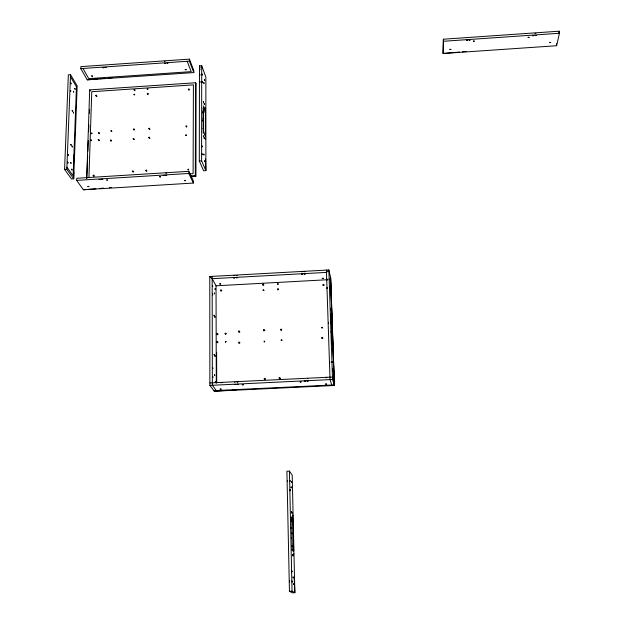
<?xml version="1.0" encoding="UTF-8"?>
<svg xmlns="http://www.w3.org/2000/svg" width="624" height="624" viewBox="0 0 624 624"><rect width="100%" height="100%" fill="white"/><g stroke="black" fill="none" stroke-linecap="round" stroke-linejoin="round"><path stroke-width="0.94" d="M205.6 158.972L205.873 170.641L201.599 160.828L201.708 65.746L199.477 65.894L199.306 160.976L203.627 170.781L205.873 170.641L205.865 77.111L201.708 65.746M203.245 133.146L203.128 110.518M205.475 111.875L205.343 136.742L203.471 131.321L203.611 105.916L205.475 111.875L203.26 112.024M190.889 176.764L195.733 176.467L195.32 175.562L195.593 82.75L89.692 89.895L86.72 178.37M193.362 183.05L193.37 180.944L188.83 171.327L76.744 178.261L76.666 180.383L83.366 189.766L193.362 183.05L188.822 173.464L188.83 171.327M193.807 72.571L193.807 70.598L189.431 59.132L80.863 66.628L80.792 68.617L87.204 79.833L193.807 72.571L189.415 61.136L189.431 59.132M73.788 172.045L73.694 178.815L71.487 178.955L64.576 169.393L68.351 74.88L70.543 74.732L77.158 85.839L73.694 178.815L66.83 169.252L70.543 74.732M73.944 161.413L74.038 154.643M287.352 480.722L287.352 481.143M331.289 332.241L331.289 331.835M88.951 177.154L91.767 91.712L193.417 84.864L193.105 173.628L189.244 173.87M330.931 322.187L330.97 323.006L330.923 322.592M443.399 39.211L443.063 53.485L556.639 45.731L559.424 33.275L559.205 31.2L443.399 39.211L443.063 53.485L459.537 52.065M86.752 178.37L87.656 156.023M87.851 151.164L88.28 140.478M88.631 131.734L88.912 124.933M89.38 113.272L89.536 109.387M291.26 528.115L291.221 527.366L291.229 528.208M325.775 377.824L326.305 377.27L326.867 377.777M331.282 332.225L331.25 331.43L331.243 331.82M321.984 338.543L322.897 338.13M322.982 285.542L323.497 285.012L324.043 285.488M304.091 271.768L305.167 271.705M277.618 289.895L278.6 289.591M264.787 341.32C262.985 340.595 265.083 341.476 264.202 342.233M225.498 342.28C227.183 340.049 223.774 342.49 226.153 341.726M220.896 291.073L221.871 290.768M290.105 489.731L290.144 490.87L290.137 489.77M110.955 141.352L111.329 140.891M99.037 133.871L99.528 133.396M558.808 32.986L559.205 31.2M199.93 82.524L199.867 81.518L199.992 82.009M292.742 515.12L292.781 516.243L292.757 515.12M291.58 512.639L291.541 511.501L291.564 512.639M289.903 480.402L289.942 481.533L289.918 480.41M220.896 382.754L221.551 382.348L221.957 382.84M239.842 332.241L239.374 331.492L238.922 332.288M225.467 334.136L226.247 333.785M146.336 171.272L146.944 170.914M149.331 129.503L150.049 129.191M93.756 176.241L94.575 175.984M98.842 140.673L99.559 140.353M321.75 327.928C323.677 326.672 319.948 327.483 322.709 327.974M281.159 340.408C283.054 339.144 279.38 339.979 282.212 340.431M277.633 284.193C279.123 282.602 275.886 284.029 278.546 284.287M263.195 290.417C264.677 288.826 261.456 290.254 264.139 290.495M186.217 127.007L186.888 126.805M188.83 90.168L189.368 89.934M133.934 130.057L134.48 129.815M147.677 94.567L148.216 94.325M134.62 90.761L135.041 90.511M96.33 96.369L97.079 96.229M199.984 75.106L199.984 74.474M280.184 379.08C281.299 377.863 278.476 377.972 279.646 379.103M133.029 171.896L133.793 171.943M149.315 138.239L150.002 138.193M534.986 33.407L535.938 33.407M165.766 173.137L166.663 173.176M133.918 139.487L134.402 139.456M111.47 131.352L111.946 131.321M233.672 275.488L234.335 275.48M301.618 271.752L302.273 271.744M235.069 382.2L234.64 382.208M87.204 79.833L97.867 78.905M99.801 78.741L104.653 78.32M108.529 77.984L112.406 77.649M462.439 51.815L466.315 51.48M83.366 189.766L95.909 188.76M99.77 188.456L103.631 188.144M109.418 187.684L111.353 187.528M307.336 378.456L307.889 378.464M443.539 41.27L559.424 33.275M80.792 68.617L189.415 61.136M214.313 391.209L334.394 385.476L330.712 278.047L328.84 269.958L209.765 276.518L209.882 385.398L214.313 391.209L227.861 390.296M232.697 389.961L236.574 389.704M202.995 109.996L205.21 109.847M64.576 169.393L66.83 169.252M199.306 160.976L201.599 160.828M76.666 180.383L188.822 173.464M190.468 175.859L195.32 175.562M209.765 276.518L212.168 278.686L326.477 272.407L328.84 269.958L332.545 379.486L334.394 385.476L330.533 277.282L334.222 384.907L213.899 390.663M212.168 278.686L216.029 285.8L327.249 279.739M209.882 382.957L332.459 377.036L334.308 383.066M209.882 385.398L332.545 379.486M289.427 471.104L286.9 471.214L289.442 591.271L292.313 592.8L294.856 592.714L292.211 475.168L289.427 471.104L292.04 591.178L294.856 592.714L294.224 578.152M291.073 517.92L292.742 517.858L292.913 518.879L293.639 549.931C294.247 552.872 291.642 550.282 292.305 548.761L291.728 516.766L292.742 517.858M291.291 519.815L292.96 519.753M291.954 549.994L293.639 549.931M289.442 591.271L292.04 591.178M165.079 61.207L164.557 61.487M281.744 329.768L280.972 330.385M218.049 342.209L217.277 342.833M263.913 284.856L263.164 284.895L263.094 285.511M218.135 334.285L217.253 334.823M239.944 342.841L239.101 342.779L239.109 343.512M265.496 379.064L264.646 378.994L264.662 379.743M216.731 391.1L212.355 385.273L212.16 276.385M66.916 167.146L73.125 175.843L76.463 86.767L70.465 76.736M89.692 89.895L90.285 90.925M82.984 68.468L88.756 78.632L191.209 71.643L187.192 61.292M264.911 330.556L264.124 330.283L263.944 331.001M199.477 67.907L200.109 69.623M199.477 65.894L200.125 67.642M331.937 385.593L330.034 379.603L326.399 270.091M330.938 322.202L330.977 322.608M556.429 43.696L556.639 45.731M236.153 275.512L237.229 275.496M330.439 282.812C330.275 281.174 330.533 284.388 330.369 282.75M331.781 314.527C331.617 312.897 331.89 316.103 331.718 314.496M333.52 370.009L334.012 378.706M334.121 380.64L334.394 385.476M331.945 318.396L331.094 313.763L332.023 343.184L332.849 347.178L332.888 345.977M332.974 349.401C332.982 351.016 332.912 347.825 332.912 349.401M332.272 348.73C332.28 350.29 332.21 347.116 332.21 348.73M332.171 362.131C332.163 363.784 332.116 360.547 332.101 362.146M293.038 555.641C292.867 553.831 293.116 557.326 292.921 555.539M292.562 555.243C292.469 556.826 292.547 553.558 292.445 555.149M291.923 533.411C291.821 535.01 291.907 531.718 291.798 533.286M216.622 352.256L216.707 382.356M216.029 285.8L216.302 383.284M326.851 279.17L326.921 280.114L326.851 279.17M327.132 287.687L327.202 288.631L327.132 287.687M195.998 83.795L195.733 176.467L195.593 82.75L195.998 83.795M214.586 374.79L214.703 375.593L214.586 374.79M214.906 355.477L215.023 356.288L214.906 355.477M215.342 381.662L215.452 382.473L215.342 381.662M291.977 571.795L291.899 571.015L291.977 571.795M292.071 581.045L292.141 581.974L292.071 581.045M293.171 576.95L293.241 577.863L293.171 576.95M293.569 553.535L293.639 554.44L293.569 553.535M293.787 583.705L293.865 584.618L293.787 583.705M212.55 285.511L212.667 286.338L212.55 285.511M212.566 293.982L212.683 294.809L212.566 293.982M212.706 367.747L212.823 368.573L212.706 367.747M214.391 293.023L214.508 293.849L214.391 293.023M212.722 376.607L212.839 377.426L212.722 376.607M214.079 315.221L214.196 316.04L214.079 315.221M215.101 288.748L215.218 289.567L215.101 288.748M214.812 316.446L214.921 317.265L214.812 316.446M214.172 354.377L214.282 355.189L214.172 354.377M291.174 486.899L291.244 487.812L291.174 486.899M291.509 481.408L291.58 482.313L291.509 481.408M289.481 581.139L289.552 582.059L289.481 581.139M291.525 520.385L291.595 521.297L291.525 520.385M291.4 537.631L291.455 538.325L291.4 537.631M291.97 512.281L292.04 513.185L291.97 512.281M292.079 545.719L292.149 546.64L292.079 545.719M203.814 154.112L203.947 154.947L203.814 154.112M204.181 137.647L204.313 138.481L204.181 137.647M205.234 107.999L205.366 108.833L205.234 107.999M204.532 160.922L204.664 161.749L204.539 160.828M205.234 138.364L205.358 139.199L205.234 138.364M333.037 368.8L333.107 369.821L333.037 368.8M333.551 375.734L333.622 376.756L333.551 375.734M202.067 74.116L202.199 74.974L202.067 74.116M202.059 81.526L202.192 82.384L202.059 81.526M202.457 112.156L202.558 112.796L202.457 112.156M202.449 120.182L202.55 120.814L202.449 120.182M201.989 145.961L202.121 146.804L201.989 145.961M203.853 82.618L203.978 83.468L203.853 82.618M201.981 153.691L202.114 154.534L201.981 153.691M203.229 108.046L203.362 108.896L203.229 108.046M203.479 101.657L203.611 102.508L203.479 101.657M203.221 118.069L203.354 118.911L203.221 118.069M203.213 128.146L203.346 128.996L203.213 128.146M204.563 79.622L204.688 80.473L204.563 79.622M204.196 103.506L204.329 104.348L204.196 103.506M203.463 135.892L203.596 136.734L203.463 135.892M332.514 349.385L332.584 350.407L332.522 349.331M332.483 371.436L332.405 370.492L332.483 371.436M331.414 328.052L331.484 329.074L331.414 328.052M331.812 339.651L331.882 340.673L331.812 339.651M330.86 308.88L330.938 309.886L330.86 308.88M331.18 310.144L331.243 311.158L331.211 310.159M329.683 362.645L329.612 361.702L329.683 362.645M331.11 317.398L331.04 316.462L331.11 317.398M328.458 322.366L328.513 323.138L328.466 322.327M329.667 288.366L329.589 287.414L329.667 288.366M330.236 286.58L330.307 287.594L330.26 286.549M329.293 278.959L329.355 279.981L329.293 278.912M72.056 146.094L72.251 146.921L72.056 146.094M70.824 162.482L71.011 163.309L70.824 162.482M71.791 169.213L71.978 170.032L71.791 169.213M68.039 154.463L68.234 155.29L68.039 154.463M73.538 91.408L73.726 92.243L73.554 91.322M67.743 162.139L67.938 162.973L67.743 162.139M72.212 110.354L72.4 111.189L72.212 110.354M74.849 88.397L75.036 89.24L74.849 88.397M73.351 112.164L73.538 112.991L73.351 112.164M70.902 144.386L71.097 145.213L70.902 144.386M70.832 83.039L71.027 83.889L70.832 83.039M70.543 90.41L70.738 91.252L70.543 90.41M301.454 274.178L302.531 274.162L301.501 274.131M323.856 284.739C322.764 286.525 322.631 283.085 323.856 284.739M321.805 337.756C322.546 339.721 323.349 336.258 321.805 337.756M304.153 274.03L305.23 274.014L304.153 274.03M280.691 329.456C281.408 331.406 282.235 327.974 280.691 329.456M279.092 377.949C279.817 379.946 280.66 376.436 279.092 377.949M278.398 289.107C277.298 290.885 277.196 287.453 278.398 289.107M264.194 378.674C264.911 380.671 265.762 377.153 264.194 378.674M263.57 329.956C264.28 331.898 265.114 328.466 263.57 329.956M262.727 284.388C263.429 286.283 264.248 282.929 262.727 284.388M239.655 342.459C238.532 344.276 238.462 340.766 239.655 342.459M238.508 331.243C239.203 333.185 240.053 329.761 238.508 331.243M225.085 333.481C225.771 335.423 226.629 331.999 225.085 333.481M220.522 290.215C221.2 292.11 222.05 288.756 220.522 290.215M216.848 333.91C217.526 335.852 218.392 332.428 216.848 333.91M216.871 341.929C217.55 343.879 218.423 340.439 216.871 341.929M300.105 381.997L301.205 381.982L300.144 381.966M187.957 169.471C188.596 171.194 189.392 168.121 187.957 169.471M186.701 126.196C185.663 127.787 185.617 124.745 186.701 126.196M185.695 135.112C186.319 136.804 187.106 133.786 185.695 135.112M188.362 89.248C188.986 90.893 189.758 87.945 188.362 89.248M304.27 381.139L305.378 381.124L304.317 381.108M148.84 128.536C149.456 130.213 150.259 127.218 148.84 128.536M148.691 137.491C149.308 139.175 150.111 136.165 148.691 137.491M145.837 170.368C146.445 172.084 147.272 169.026 145.837 170.368M322.234 278.343L323.294 278.335L322.234 278.343M148.075 93.701C147.038 95.261 147.022 92.282 148.075 93.701M132.366 171.202C132.974 172.918 133.809 169.861 132.366 171.202M147.209 88.951C147.818 90.589 148.613 87.656 147.209 88.951M307.047 381.007L308.155 380.991L307.047 381.007M133.364 129.199C133.965 130.876 134.776 127.889 133.364 129.199M133.162 138.817C133.77 140.501 134.581 137.498 133.162 138.817M134.059 89.833C134.659 91.471 135.455 88.546 134.059 89.833M133.957 94.528C134.558 96.174 135.361 93.233 133.957 94.528M111.618 130.728C110.565 132.311 110.573 129.285 111.618 130.728M110.409 140.283C111.01 141.96 111.836 138.965 110.409 140.283M98.467 132.795C99.06 134.464 99.895 131.485 98.467 132.795M98.257 139.721C98.849 141.398 99.684 138.403 98.257 139.721M93.155 175.344C93.748 177.06 94.598 174.01 93.155 175.344M90.784 140.197C91.369 141.874 92.212 138.887 90.784 140.197M91.954 133.333C90.901 134.917 90.917 131.89 91.954 133.333M95.698 95.464C96.283 97.094 97.087 94.193 95.698 95.464M325.619 384.08L326.711 384.056L325.658 384.041M91.572 75.988L92.547 76.105L91.572 75.988M102.578 67.626L103.568 67.751L102.578 67.626M105.019 67.454L106.01 67.579L105.019 67.454M449.881 49.374L450.887 49.374L449.881 49.374M87.844 186.514L88.858 186.607L87.844 186.514M466.401 40.287L467.415 40.287L466.401 40.287M468.998 40.108L470.02 40.108L468.998 40.108M99.161 179.423L100.183 179.517L99.161 179.423M101.681 179.267L102.703 179.361L101.681 179.267M473.312 41.129L474.326 41.129L473.312 41.129M106.626 180.024L107.648 180.118L106.681 179.977M164.549 63.359L165.532 63.484L164.549 63.359M167.006 63.188L167.989 63.313L167.068 63.133M185.227 69.584L186.194 69.709L185.227 69.584M528.068 37.354L529.09 37.354L528.068 37.354M532.498 35.724L533.52 35.724L532.561 35.654M535.127 35.545L536.141 35.545L535.127 35.545M159.635 176.756L160.649 176.849L159.635 176.756M163.145 175.477L164.159 175.57L163.145 175.477M549.697 42.533L550.703 42.533L549.697 42.533M165.68 175.313L166.694 175.414L165.68 175.313M184.501 180.586L185.5 180.687L184.501 180.586M219.679 283.904L220.709 283.975L219.679 283.904M233.532 277.867L234.569 277.945L233.532 277.867M236.207 277.719L237.245 277.797L236.27 277.68M220.085 389.103L221.146 389.15L220.085 389.103M234.343 384.478L235.412 384.524L234.413 384.446M237.073 381.911L238.15 381.958L237.143 381.88M237.097 384.345L238.165 384.392L237.167 384.314M242.19 384.758L243.259 384.805L242.19 384.758"/></g></svg>
